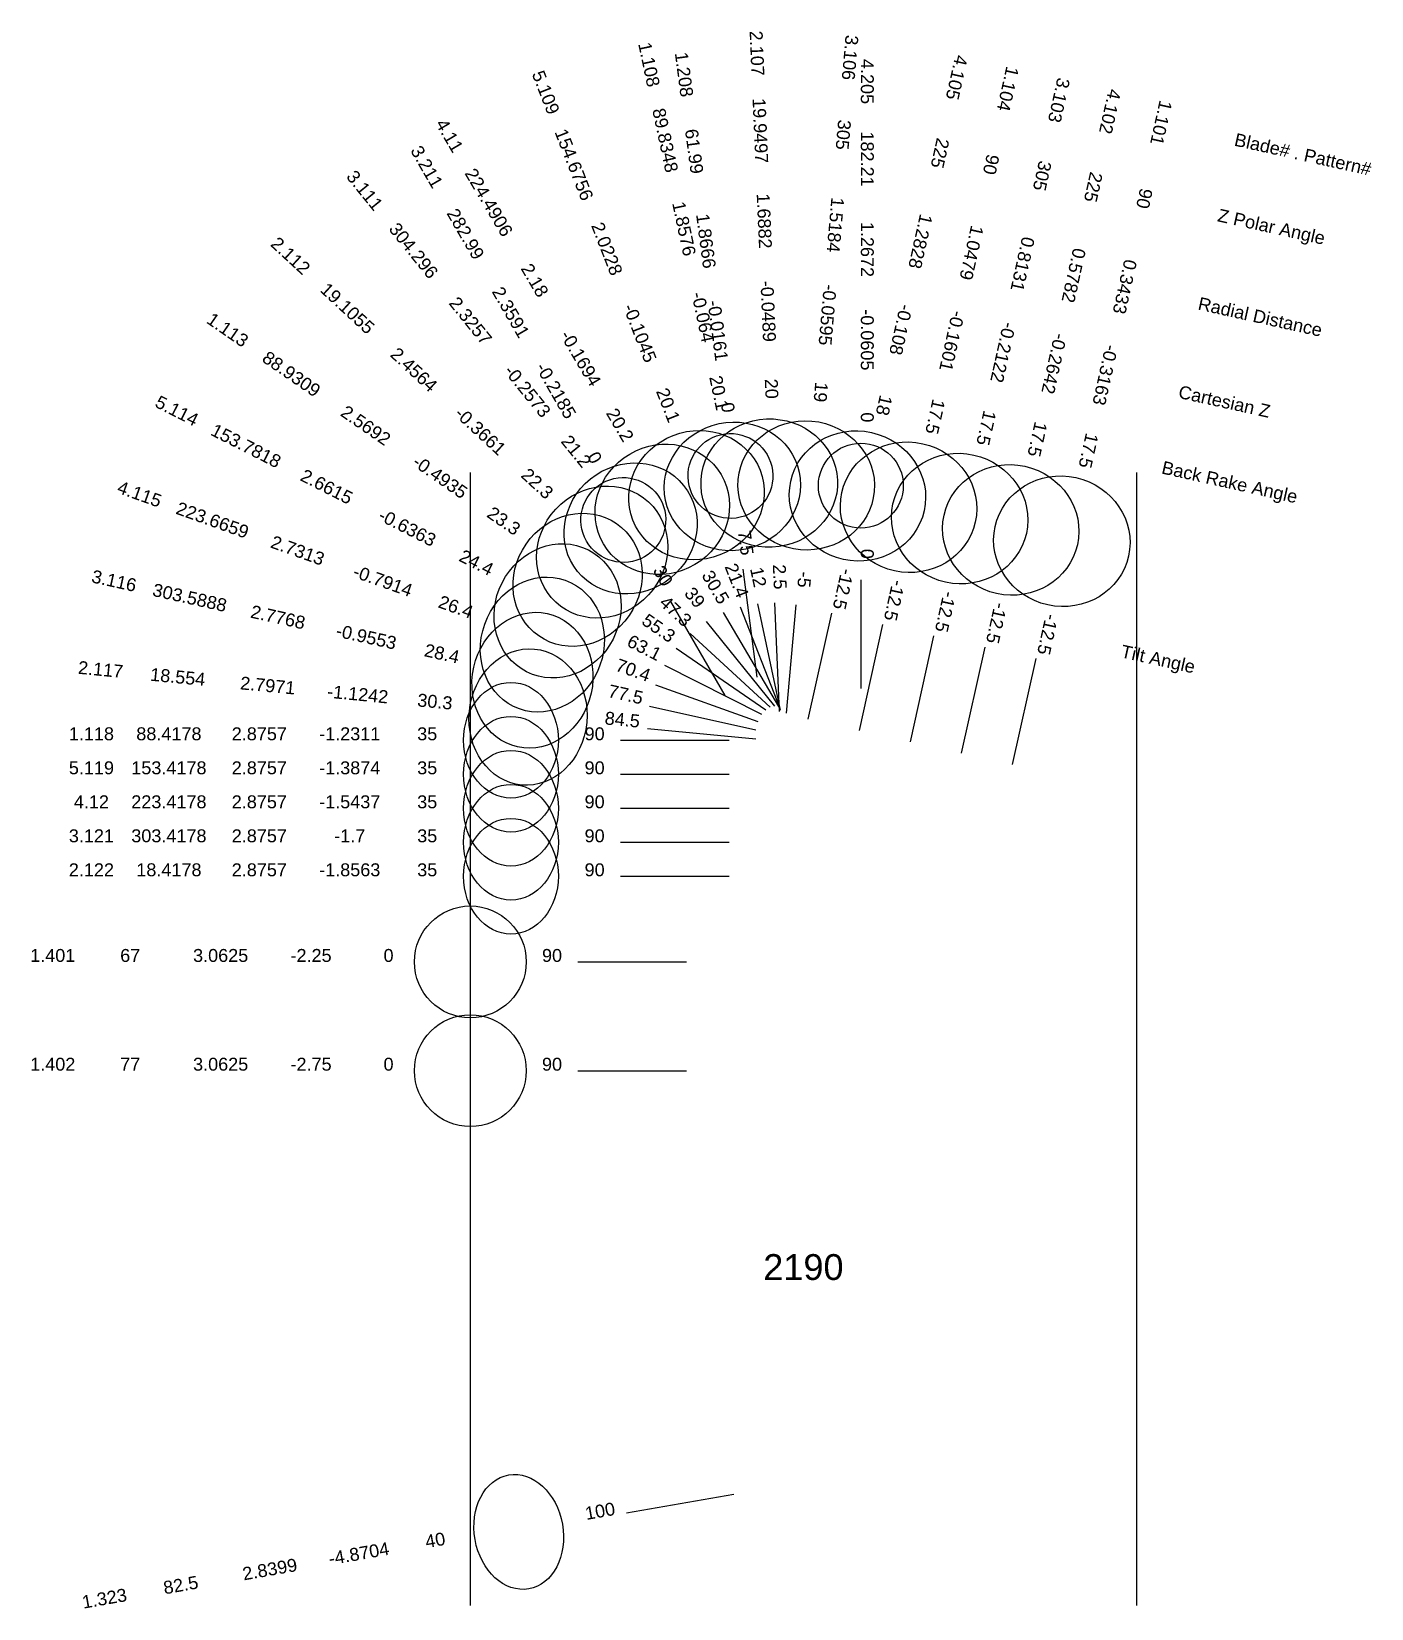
# Model space of a CAD drawing. Header units: inches. Extents: x 30.92 to 37.08, y 12.78 to 20.03.
import ezdxf
from ezdxf.enums import TextEntityAlignment as Align

# ---------------------------------------------------------------- set-up
doc = ezdxf.new("R2010")
doc.units = ezdxf.units.IN
doc.header["$MEASUREMENT"] = 0
for name, color, linetype, true_color in [('Blade_1', 30, 'Continuous', 0xff7f00), ('Blade_2', 7, 'Continuous', 0xcccc00), ('Blade_3', 7, 'Continuous', 0x00cc00), ('Blade_4', 7, 'Continuous', 0x00cccc), ('Blade_5', 7, 'Continuous', 0x0066cc)]:
    doc.layers.add(name, color=color, linetype=linetype, true_color=true_color)
doc.styles.get("Standard").update_dxf_attribs({"font": 'arial.ttf'})

msp = doc.modelspace()

# ---------------------------------------------------------------- linework, layer by layer
for p, q in [((32.9375, 18), (32.9375, 12.7909)), ((36, 18), (36, 12.7909))]:
    msp.add_line(p, q)
at = {"layer": 'Blade_1'}
for p, q in [((34.1899, 17.5551), (34.2551, 17.0594)), ((34.2573, 17.3966), (34.3615, 16.9076)), ((34.8327, 17.3015), (34.7245, 16.8133)), ((33.8843, 17.1927), (34.2954, 16.9081)), ((35.5373, 17.1453), (35.4291, 16.6571)), ((33.6278, 16.7689), (34.1278, 16.7689)), ((33.432, 15.75), (33.932, 15.75)), ((33.432, 15.25), (33.932, 15.25)), ((33.6559, 13.217), (34.1483, 13.3038))]:
    msp.add_line(p, q, dxfattribs=at)
for centre, major_axis, ratio in [((34.1424, 17.936), (0.3071, 0.0654), 0.939348), ((34.1334, 17.9839), (0.1933, 0.0255), 1), ((34.9521, 17.8399), (0.3066, -0.068), 0.953717), ((35.6567, 17.6837), (0.3066, -0.068), 0.953717), ((33.4308, 17.5065), (0.1787, 0.2582), 0.918187), ((33.1243, 16.7689), (0, 0.266), 0.819152), ((32.9375, 15.75), (0, 0.257), 1), ((32.9375, 15.25), (0, 0.257), 1), ((33.1601, 13.1296), (-0.0462, 0.262), 0.766045)]:
    msp.add_ellipse(centre, major_axis=major_axis, ratio=ratio, dxfattribs=at)
at = {"layer": 'Blade_2'}
for p, q in [((34.3358, 17.4001), (34.3575, 16.9006)), ((33.9488, 17.2598), (34.3163, 16.9207)), ((33.7519, 16.823), (34.2496, 16.7752)), ((33.6278, 16.1437), (34.1278, 16.1437))]:
    msp.add_line(p, q, dxfattribs=at)
for centre, major_axis, ratio in [((34.3118, 17.9511), (0.3137, 0.0137), 0.939589), ((33.5436, 17.6339), (0.213, 0.2307), 0.925252), ((33.2029, 16.8758), (0.03, 0.3126), 0.863004), ((33.1243, 16.1437), (0, 0.266), 0.819152)]:
    msp.add_ellipse(centre, major_axis=major_axis, ratio=ratio, dxfattribs=at)
at = {"layer": 'Blade_3'}
for p, q in [((33.8572, 17.407), (34.1072, 16.974)), ((34.4335, 17.3911), (34.39, 16.893)), ((34.0216, 17.3143), (34.3365, 16.9259)), ((35.0675, 17.2494), (34.9593, 16.7612)), ((33.7616, 16.9252), (34.2497, 16.8168)), ((33.6278, 16.3), (34.1278, 16.3))]:
    msp.add_line(p, q, dxfattribs=at)
for centre, major_axis, ratio in [((34.4816, 17.9405), (0.3128, -0.0274), 0.945519), ((33.6743, 17.7427), (0.2439, 0.1978), 0.932069), ((35.1869, 17.7878), (0.3066, -0.068), 0.953717), ((33.6409, 17.7815), (0.1689, 0.0975), 1), ((33.2232, 17.0447), (0.068, 0.3065), 0.879947), ((33.1243, 16.3), (0, 0.266), 0.819152)]:
    msp.add_ellipse(centre, major_axis=major_axis, ratio=ratio, dxfattribs=at)
at = {"layer": 'Blade_4'}
for p, q in [((34.7328, 17.507), (34.7328, 17.007)), ((34.1, 17.3555), (34.3538, 16.9247)), ((34.5978, 17.3536), (34.4896, 16.8654)), ((35.3024, 17.1974), (35.1942, 16.7092)), ((33.7881, 17.0232), (34.259, 16.8552)), ((33.6278, 16.4563), (34.1278, 16.4563))]:
    msp.add_line(p, q, dxfattribs=at)
for centre, major_axis, ratio in [((34.7172, 17.892), (0.3066, -0.068), 0.951057), ((33.82, 17.8306), (0.2705, 0.1594), 0.938606), ((34.7328, 17.9395), (0.195, 0), 1), ((35.4218, 17.7358), (0.3066, -0.068), 0.953717), ((33.2687, 17.2086), (0.1055, 0.2957), 0.895921), ((33.1243, 16.4563), (0, 0.266), 0.819152)]:
    msp.add_ellipse(centre, major_axis=major_axis, ratio=ratio, dxfattribs=at)
at = {"layer": 'Blade_5'}
for p, q in [((34.1781, 17.3819), (34.3603, 16.9163)), ((33.8304, 17.1144), (34.2764, 16.8883)), ((33.6278, 16.6126), (34.1278, 16.6126))]:
    msp.add_line(p, q, dxfattribs=at)
for centre, major_axis, ratio in [((33.9772, 17.8955), (0.2924, 0.1144), 0.939009), ((33.3385, 17.3637), (0.142, 0.2801), 0.910899), ((33.1243, 16.6126), (0, 0.266), 0.819152)]:
    msp.add_ellipse(centre, major_axis=major_axis, ratio=ratio, dxfattribs=at)

# ---------------------------------------------------------------- texts
for s, height, p in [('Blade# . Pattern#', 0.059375, (36.4521, 19.5319)), ('Z Polar Angle', 0.059375, (36.375, 19.1841)), ('Radial Distance', 0.059375, (36.285, 18.7783)), ('Cartesian Z', 0.059375, (36.195, 18.3725)), ('Back Rake Angle', 0.059375, (36.1179, 18.0247)), ('Tilt Angle', 0.05937, (35.9306, 17.1797))]:
    msp.add_text(s, height=height, rotation=347.5).set_placement(p, align=Align.MIDDLE_LEFT)
msp.add_text('2190', height=0.11875).set_placement((34.4688, 14.3472), align=Align.MIDDLE_CENTER)
at = {"layer": 'Blade_1'}
for s, height, rotation, p in [('1.108', 0.05937, 282.02736, (33.7305, 19.8691)), ('1.208', 0.05937, 277.5, (33.891, 19.8255)), ('1.104', 0.05937, 257.5, (35.3799, 19.7695)), ('89.8348', 0.05937, 282.02736, (33.8048, 19.5207)), ('1.101', 0.05937, 257.5, (36.0845, 19.6133)), ('61.99', 0.05937, 277.5, (33.9375, 19.4723)), ('90', 0.05937, 257.5, (35.3028, 19.4217)), ('90', 0.05937, 257.5, (36.0074, 19.2655)), ('1.8576', 0.05937, 282.02736, (33.8914, 19.1142)), ('1.8666', 0.05937, 277.5, (33.9917, 19.0602)), ('1.0479', 0.05937, 257.5, (35.2128, 19.016)), ('0.3433', 0.05937, 257.5, (35.9174, 18.8598)), ('-0.064', 0.05937, 282.02736, (33.978, 18.7077)), ('-0.0161', 0.05937, 277.5, (34.046, 18.6482)), ('1.113', 0.05937, 325.3141, (31.8055, 18.6313)), ('-0.1601', 0.05937, 257.5, (35.1229, 18.6102)), ('-0.3163', 0.05937, 257.5, (35.8275, 18.454)), ('88.9309', 0.05937, 325.3141, (32.0985, 18.4285)), ('20.1', 0.05937, 282.02736, (34.0522, 18.3593)), ('2.5692', 0.05937, 325.3141, (32.4402, 18.192)), ('0', 0.0594, 277.5, (34.0925, 18.295)), ('17.5', 0.05937, 257.5, (35.0458, 18.2624)), ('17.5', 0.05937, 257.5, (35.7504, 18.1062)), ('-0.4935', 0.05937, 325.3141, (32.782, 17.9555)), ('23.3', 0.05937, 325.3141, (33.0749, 17.7528)), ('7.5', 0.05937, 277.5, (34.1744, 17.6728)), ('12', 0.05937, 282.02736, (34.2326, 17.5127)), ('-12.5', 0.05937, 257.5, (34.8584, 17.4174)), ('55.3', 0.05937, 325.3141, (33.7866, 17.2602)), ('-12.5', 0.05937, 257.5, (35.563, 17.2612)), ('1.118', 0.05937, 359.99999, (31.1958, 16.7689)), ('88.4178', 0.05937, 359.99999, (31.552, 16.7689)), ('2.8757', 0.05937, 359.99999, (31.9677, 16.7689)), ('-1.2311', 0.05937, 359.99999, (32.3833, 16.7689)), ('35', 0.05937, 359.99999, (32.7395, 16.7689)), ('90', 0.05937, 359.99999, (33.509, 16.7689)), ('1.401', 0.05937, 359.99999, (31.018, 15.75)), ('67', 0.05937, 359.99999, (31.3742, 15.75)), ('3.0625', 0.05937, 359.99999, (31.7899, 15.75)), ('-2.25', 0.05937, 359.99999, (32.2055, 15.75)), ('0', 0.0594, 359.99999, (32.5617, 15.75)), ('90', 0.05937, 359.99999, (33.3132, 15.75)), ('1.402', 0.05937, 359.99999, (31.018, 15.25)), ('77', 0.05937, 359.99999, (31.3742, 15.25)), ('3.0625', 0.05937, 359.99999, (31.7899, 15.25)), ('-2.75', 0.05937, 359.99999, (32.2055, 15.25)), ('0', 0.0594, 359.99999, (32.5617, 15.25)), ('90', 0.05937, 359.99999, (33.3132, 15.25)), ('100', 0.05937, 9.99999, (33.539, 13.1964)), ('40', 0.05937, 9.99999, (32.7812, 13.0628)), ('-4.8704', 0.05937, 9.99999, (32.4303, 13.0009)), ('2.8399', 0.05937, 9.99999, (32.021, 12.9287)), ('82.5', 0.05937, 9.99999, (31.6117, 12.8566)), ('1.323', 0.05937, 9.99999, (31.2609, 12.7947))]:
    msp.add_text(s, height=height, rotation=rotation, dxfattribs=at).set_placement(p, align=Align.CENTER)
at = {"layer": 'Blade_2'}
for s, rotation, p in [('2.107', 272.49232, (34.2258, 19.9257)), ('19.9497', 272.49232, (34.2413, 19.5698)), ('1.6882', 272.49232, (34.2594, 19.1546)), ('2.112', 317.29217, (32.0912, 18.9745)), ('19.1055', 317.29217, (32.353, 18.7328)), ('-0.0489', 272.49232, (34.2775, 18.7394)), ('2.4564', 317.29217, (32.6584, 18.4509)), ('20', 272.49232, (34.293, 18.3834)), ('-0.3661', 317.29217, (32.9638, 18.169)), ('22.3', 317.29217, (33.2256, 17.9274)), ('2.5', 272.49232, (34.3306, 17.5188)), ('47.3', 317.29217, (33.8616, 17.3404)), ('2.117', 354.50964, (31.2355, 17.0649)), ('18.554', 354.50964, (31.5901, 17.0308)), ('2.7971', 354.50964, (32.0038, 16.9911)), ('-1.1242', 354.50964, (32.4175, 16.9513)), ('30.3', 354.50964, (32.7721, 16.9172)), ('84.5', 354.50964, (33.6337, 16.8344)), ('2.122', 359.99999, (31.1958, 16.1437)), ('18.4178', 359.99999, (31.552, 16.1437)), ('2.8757', 359.99999, (31.9677, 16.1437)), ('-1.8563', 359.99999, (32.3833, 16.1437)), ('35', 359.99999, (32.7395, 16.1437)), ('90', 359.99999, (33.509, 16.1437))]:
    msp.add_text(s, height=0.05937, rotation=rotation, dxfattribs=at).set_placement(p, align=Align.CENTER)
at = {"layer": 'Blade_3'}
for s, height, rotation, p in [('3.106', 0.05937, 265, (34.6539, 19.9095)), ('3.103', 0.05937, 257.5, (35.6147, 19.7174)), ('305', 0.05937, 265, (34.6228, 19.5546)), ('3.211', 0.05937, 300, (32.7122, 19.3902)), ('305', 0.05937, 257.5, (35.5376, 19.3696)), ('3.111', 0.05937, 309.03435, (32.4295, 19.278)), ('282.99', 0.05937, 300, (32.8903, 19.0817)), ('1.5184', 0.05937, 265, (34.5866, 19.1405)), ('304.296', 0.05937, 309.03435, (32.6539, 19.0013)), ('0.8131', 0.05937, 257.5, (35.4476, 18.9639)), ('2.3591', 0.05937, 300, (33.0981, 18.7217)), ('-0.0595', 0.05937, 265, (34.5504, 18.7265)), ('2.3257', 0.05937, 309.03435, (32.9156, 18.6784)), ('-0.2122', 0.05937, 257.5, (35.3577, 18.5581)), ('-0.2185', 0.05937, 300, (33.3059, 18.3618)), ('-0.2573', 0.05937, 309.03435, (33.1774, 18.3556)), ('19', 0.05937, 265, (34.5193, 18.3716)), ('17.5', 0.05937, 257.5, (35.2806, 18.2103)), ('21.2', 0.05937, 309.03435, (33.4018, 18.0788)), ('0', 0.0594, 300, (33.484, 18.0533)), ('3.116', 0.05937, 347.48442, (31.2937, 17.473)), ('30', 0.05937, 300, (33.7978, 17.5098)), ('303.5888', 0.05937, 347.48442, (31.6414, 17.3958)), ('39', 0.05937, 309.03435, (33.9468, 17.4066)), ('-5', 0.05937, 265, (34.4439, 17.5094)), ('-12.5', 0.05937, 257.5, (35.0932, 17.3653)), ('2.7768', 0.05937, 347.48442, (32.0472, 17.3057)), ('-0.9553', 0.05937, 347.48442, (32.4529, 17.2157)), ('28.4', 0.05937, 347.48442, (32.8007, 17.1385)), ('77.5', 0.05937, 347.48442, (33.6457, 16.9509)), ('3.121', 0.05937, 359.99999, (31.1958, 16.3)), ('303.4178', 0.05937, 359.99999, (31.552, 16.3)), ('2.8757', 0.05937, 359.99999, (31.9677, 16.3)), ('-1.7', 0.05937, 359.99999, (32.3833, 16.3)), ('35', 0.05937, 359.99999, (32.7395, 16.3)), ('90', 0.05937, 359.99999, (33.509, 16.3))]:
    msp.add_text(s, height=height, rotation=rotation, dxfattribs=at).set_placement(p, align=Align.CENTER)
at = {"layer": 'Blade_4'}
for s, height, rotation, p in [('4.205', 0.05937, 270, (34.7328, 19.797)), ('4.105', 0.05937, 257.5, (35.145, 19.8216)), ('4.102', 0.05937, 257.5, (35.8496, 19.6654)), ('4.11', 0.05937, 300.51131, (32.8165, 19.5334)), ('182.21', 0.05937, 270, (34.7328, 19.4408)), ('225', 0.05937, 257.5, (35.0679, 19.4738)), ('224.4906', 0.05937, 300.51131, (32.9974, 19.2265)), ('225', 0.05937, 257.5, (35.7725, 19.3176)), ('1.2672', 0.05937, 270, (34.7328, 19.0252)), ('1.2828', 0.05937, 257.5, (34.9779, 19.0681)), ('0.5782', 0.05937, 257.5, (35.6825, 18.9119)), ('2.18', 0.05937, 300.51131, (33.2084, 18.8684)), ('-0.0605', 0.05937, 270, (34.7328, 18.6095)), ('-0.108', 0.05937, 257.5, (34.888, 18.6623)), ('-0.1694', 0.05937, 300.51131, (33.4194, 18.5103)), ('-0.2642', 0.05937, 257.5, (35.5926, 18.5061)), ('18', 0.05937, 257.5, (34.8109, 18.3145)), ('20.2', 0.05937, 300.51131, (33.6003, 18.2034)), ('0', 0.0594, 270, (34.7328, 18.2533)), ('17.5', 0.05937, 257.5, (35.5155, 18.1583)), ('4.115', 0.05937, 340.36114, (31.4072, 17.8729)), ('223.6659', 0.05937, 340.36114, (31.7427, 17.7531)), ('2.7313', 0.05937, 340.36114, (32.1341, 17.6135)), ('0', 0.0594, 270, (34.7328, 17.6258)), ('-0.7914', 0.05937, 340.36114, (32.5256, 17.4738)), ('30.5', 0.05937, 300.51131, (34.0397, 17.4578)), ('-12.5', 0.05937, 257.5, (34.6235, 17.4695)), ('26.4', 0.05937, 340.36114, (32.8611, 17.354)), ('-12.5', 0.05937, 257.5, (35.3281, 17.3133)), ('70.4', 0.05937, 340.36114, (33.6763, 17.0632)), ('4.12', 0.05937, 359.99999, (31.1958, 16.4563)), ('223.4178', 0.05937, 359.99999, (31.552, 16.4563)), ('2.8757', 0.05937, 359.99999, (31.9677, 16.4563)), ('-1.5437', 0.05937, 359.99999, (32.3833, 16.4563)), ('35', 0.05937, 359.99999, (32.7395, 16.4563)), ('90', 0.05937, 359.99999, (33.509, 16.4563))]:
    msp.add_text(s, height=height, rotation=rotation, dxfattribs=at).set_placement(p, align=Align.CENTER)
at = {"layer": 'Blade_5'}
for s, rotation, p in [('5.109', 291.36703, (33.2571, 19.7361)), ('154.6756', 291.36703, (33.3869, 19.4044)), ('2.0228', 291.36703, (33.5383, 19.0173)), ('-0.1045', 291.36703, (33.6897, 18.6303)), ('5.114', 333.1232, (31.5755, 18.2572)), ('20.1', 291.36703, (33.8195, 18.2985)), ('153.7818', 333.1232, (31.8933, 18.0962)), ('2.6615', 333.1232, (32.264, 17.9083)), ('-0.6363', 333.1232, (32.6347, 17.7204)), ('24.4', 333.1232, (32.9525, 17.5593)), ('21.4', 291.36703, (34.1349, 17.4925)), ('63.1', 333.1232, (33.7245, 17.1681)), ('5.119', 359.99999, (31.1958, 16.6126)), ('153.4178', 359.99999, (31.552, 16.6126)), ('2.8757', 359.99999, (31.9677, 16.6126)), ('-1.3874', 359.99999, (32.3833, 16.6126)), ('35', 359.99999, (32.7395, 16.6126)), ('90', 359.99999, (33.509, 16.6126))]:
    msp.add_text(s, height=0.05937, rotation=rotation, dxfattribs=at).set_placement(p, align=Align.CENTER)

doc.saveas('drawing.dxf')
